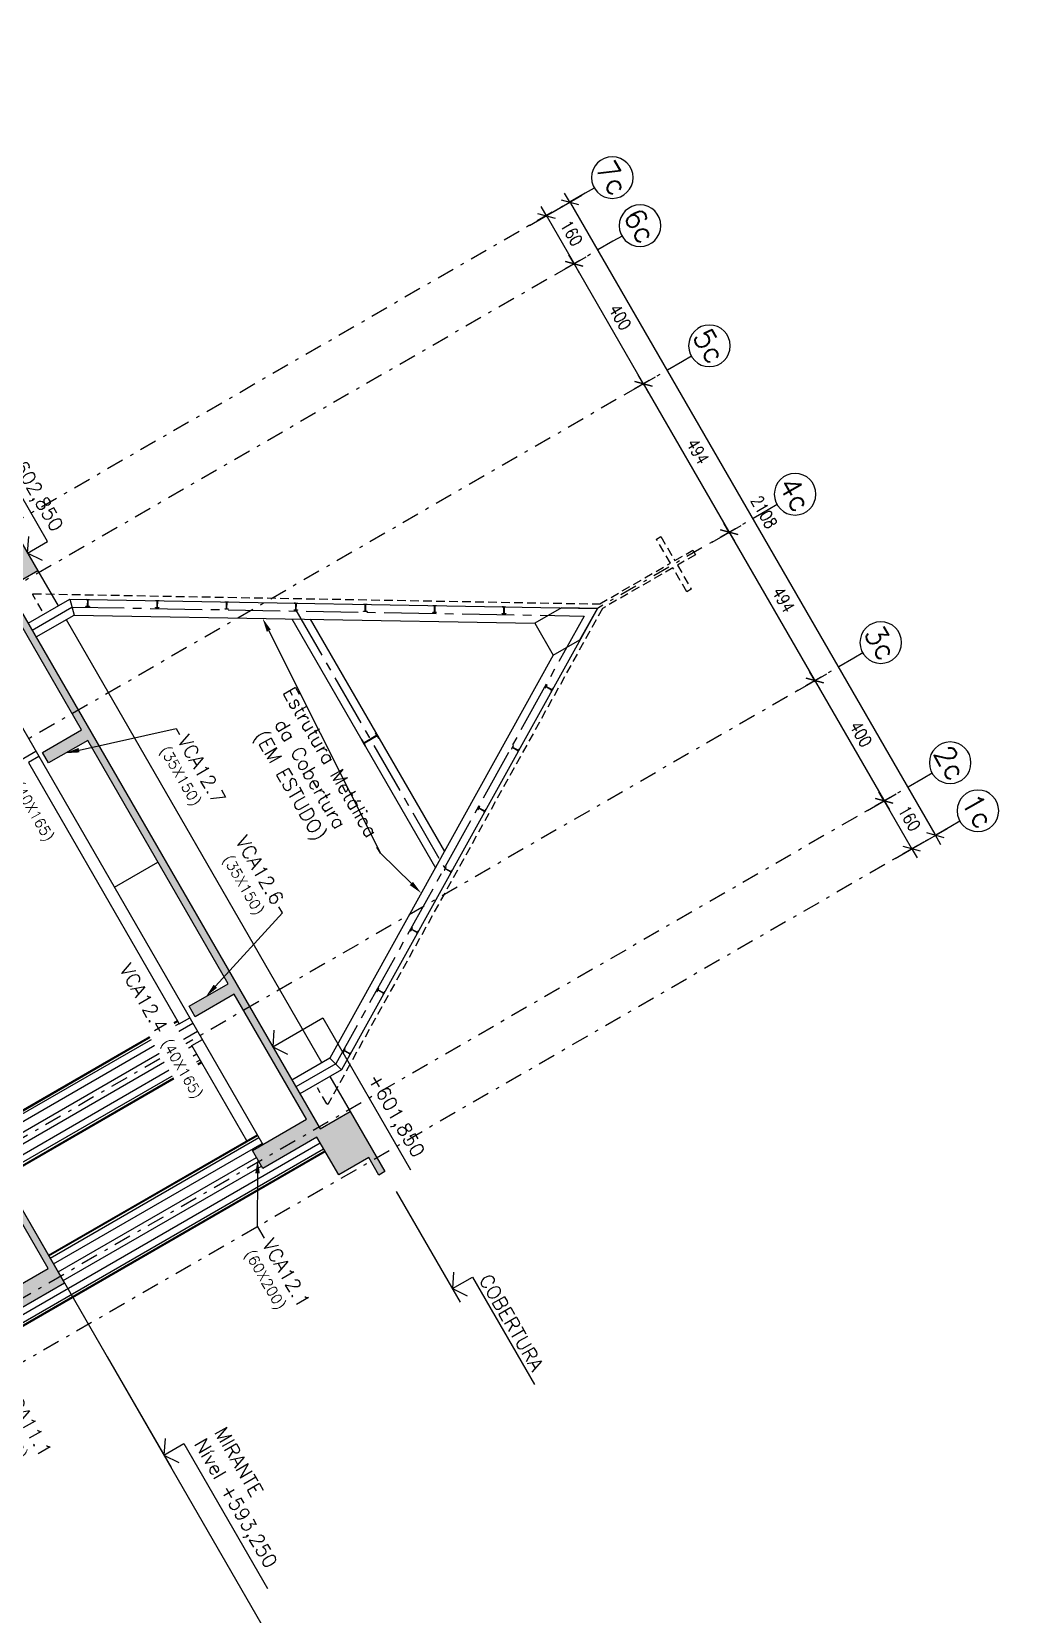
# Model space of a CAD drawing. Header units: metres. Extents: x 661733 to 661987, y 8168511 to 8168781.
# Drawn here: x 661846.25 to 661874.35, y 8168735.08 to 8168780.7 of the extents above; entities that cross this region are included whole.
import ezdxf
from ezdxf import colors
from ezdxf.entities.mleader import LeaderData, LeaderLine
from ezdxf.enums import TextEntityAlignment as Align
from ezdxf.math import Vec2, Vec3

# ---------------------------------------------------------------- set-up
doc = ezdxf.new("R2010")
doc.units = ezdxf.units.M
doc.header["$MEASUREMENT"] = 0
for name, pattern in [('SPX-CAMPANARIO$0$CENTER2', [1.125, 0.75, -0.125, 0.125, -0.125]), ('SPX-CAMPANARIO$0$DASHDOT2', [0.5, 0.25, -0.125, 0, -0.125]), ('SPX-CAMPANARIO$0$HIDDEN2', [0.1875, 0.125, -0.0625])]:
    doc.linetypes.add(name, pattern=pattern)
doc.layers.get('0').update_dxf_attribs({"linetype": 'CONTINUOUS'})
doc.layers.get('Defpoints').update_dxf_attribs({"linetype": 'CONTINUOUS'})
for name, color, linetype in [('SPX-CAMPANARIO$0$SP 00 Me1', 9, 'SPX-CAMPANARIO$0$DASHDOT2'), ('SPX-CAMPANARIO$0$SP0Me1', 9, 'SPX-CAMPANARIO$0$DASHDOT2'), ('SPX-CAMPANARIO$0$SP1CRT1', 3, 'CONTINUOUS'), ('SPX-CAMPANARIO$0$SP1INV1', 5, 'SPX-CAMPANARIO$0$HIDDEN2'), ('SPX-CAMPANARIO$0$SP1VST1', 2, 'CONTINUOUS'), ('SPX-CAMPANARIO$0$SP1VST4', 9, 'CONTINUOUS'), ('SPX-CAMPANARIO$0$SP3HT2', 254, 'CONTINUOUS'), ('SPX-CAMPANARIO$0$SP4DIM1', 5, 'CONTINUOUS'), ('SPX-CAMPANARIO$0$SP4TN1', 5, 'CONTINUOUS'), ('SPX-CAMPANARIO$0$SP4TXT2', 2, 'CONTINUOUS')]:
    doc.layers.add(name, color=color, linetype=linetype)
doc.styles.add('SPX-CAMPANARIO$0$SP_T-Geral', font='romans.shx')
doc.styles.add('SPX-CAMPANARIO$0$SP_TD_w.8', font='romans.shx', dxfattribs={"width": 0.8})
doc.dimstyles.new('SPX-CAMPANARIO$0$SP_D200cm_18', dxfattribs={"dimtxt": 0.36, "dimasz": 0.04, "dimexe": 0.4, "dimexo": 0.2, "dimgap": 0.2, "dimtad": 1, "dimdec": 1, "dimlfac": 100, "dimdsep": 46, "dimtxsty": 'SPX-CAMPANARIO$0$SP_TD_w.8', "dimblk": 'SPX-CAMPANARIO$0$TIC', "dimcen": 0.02, "dimdle": 0.125, "dimclrt": 2, "dimadec": 3, "dimazin": 2, "dimtfac": 1, "dimtdec": 1, "dimtmove": 0, "dimatfit": 3, "dimfxl": 0.2, "dimtolj": 1, "dimtzin": 0, "dimarcsym": 0})

# ---------------------------------------------------------------- blocks, each defined once
blk = doc.blocks.new('*U61')
at = {"layer": 'SPX-CAMPANARIO$0$SP 00 Me1', "color": 0, "linetype": 'Continuous'}
blk.add_line((0, -0.15), (0, 0), dxfattribs=at)
blk.add_circle((0, -0.45), 0.3, dxfattribs=at)
at = {"layer": 'SPX-CAMPANARIO$0$SP 00 Me1', "color": 0, "linetype": 'Continuous', "style": 'SPX-CAMPANARIO$0$SP_T-Geral'}
blk.add_attdef('EIXO?', text='', height=0.3, dxfattribs=at).set_placement((0, -0.45), align=Align.MIDDLE_CENTER)
blk = doc.blocks.new('SPX-CAMPANARIO$0$TIC')
at = {"color": 2, "linetype": 'Continuous'}
blk.add_line((4.6, 4.6), (-4.6, -4.6), dxfattribs=at)
at = {"color": 5}
blk.add_line((-1, 0), (7.5, 0), dxfattribs=at)
blk = doc.blocks.new('*D22')
at = {"layer": 'Defpoints', "color": 0, "linetype": 'Continuous', "transparency": 16777216}
for p in [(661860.428, 8168775.019), (661861.886, 8168774.013), (661861.228, 8168773.633)]:
    blk.add_point(p, dxfattribs=at)
at = {"layer": 'SPX-CAMPANARIO$0$SP4DIM1', "color": 0, "linetype": 'Continuous', "lineweight": -2, "transparency": 16777216}
for p, q in [((661860.601, 8168775.119), (661861.432, 8168775.599)), ((661861.106, 8168775.364), (661861.866, 8168774.048)), ((661861.401, 8168773.733), (661862.232, 8168774.213))]:
    blk.add_line(p, q, dxfattribs=at)
at = {"layer": 'SPX-CAMPANARIO$0$SP4DIM1', "color": 0, "linetype": 'Continuous', "lineweight": -2, "transparency": 16777216, "xscale": 0.04, "yscale": 0.04, "zscale": 0.04}
for p, rotation in [((661861.086, 8168775.399), 120.0000000472875), ((661861.886, 8168774.013), 300.0000000472874)]:
    blk.add_blockref('SPX-CAMPANARIO$0$TIC', p, dxfattribs=dict(at, rotation=rotation))
at = {"layer": 'SPX-CAMPANARIO$0$SP4DIM1', "color": 2, "linetype": 'Continuous', "transparency": 16777216, "insert": (661861.815, 8168774.896), "char_height": 0.36, "attachment_point": 5, "rotation": 300, "style": 'SPX-CAMPANARIO$0$SP_TD_w.8'}
blk.add_mtext('\\A1;160', dxfattribs=at)
blk = doc.blocks.new('*D21')
at = {"layer": 'Defpoints', "color": 0, "linetype": 'Continuous', "transparency": 16777216}
for p in [(661861.106, 8168775.41), (661872.303, 8168757.535), (661871.645, 8168757.156)]:
    blk.add_point(p, dxfattribs=at)
at = {"layer": 'SPX-CAMPANARIO$0$SP4DIM1', "color": 0, "linetype": 'Continuous', "lineweight": -2, "transparency": 16777216}
for p, q in [((661861.279, 8168775.51), (661862.11, 8168775.99)), ((661861.784, 8168775.755), (661872.283, 8168757.57)), ((661871.818, 8168757.256), (661872.65, 8168757.735))]:
    blk.add_line(p, q, dxfattribs=at)
at = {"layer": 'SPX-CAMPANARIO$0$SP4DIM1', "color": 0, "linetype": 'Continuous', "lineweight": -2, "transparency": 16777216, "xscale": 0.04, "yscale": 0.04, "zscale": 0.04}
for p, rotation in [((661861.764, 8168775.79), 120.0000000472875), ((661872.303, 8168757.535), 300.0000000472874)]:
    blk.add_blockref('SPX-CAMPANARIO$0$TIC', p, dxfattribs=dict(at, rotation=rotation))
at = {"layer": 'SPX-CAMPANARIO$0$SP4DIM1', "color": 2, "linetype": 'Continuous', "transparency": 16777216, "insert": (661867.363, 8168766.853), "char_height": 0.36, "attachment_point": 5, "rotation": 300, "style": 'SPX-CAMPANARIO$0$SP_TD_w.8'}
blk.add_mtext('\\A1;2108', dxfattribs=at)
blk = doc.blocks.new('*D17')
at = {"layer": 'Defpoints', "color": 0, "linetype": 'Continuous', "transparency": 16777216}
for p in [(661861.886, 8168774.013), (661861.228, 8168773.633), (661863.228, 8168770.169)]:
    blk.add_point(p, dxfattribs=at)
at = {"layer": 'SPX-CAMPANARIO$0$SP4DIM1', "color": 0, "linetype": 'Continuous', "lineweight": -2, "transparency": 16777216}
for p, q in [((661861.401, 8168773.733), (661862.232, 8168774.213)), ((661863.866, 8168770.584), (661861.906, 8168773.978)), ((661863.401, 8168770.269), (661864.232, 8168770.749))]:
    blk.add_line(p, q, dxfattribs=at)
at = {"layer": 'SPX-CAMPANARIO$0$SP4DIM1', "color": 0, "linetype": 'Continuous', "lineweight": -2, "transparency": 16777216, "xscale": 0.04, "yscale": 0.04, "zscale": 0.04}
for p, rotation in [((661861.886, 8168774.013), 120.0000000472875), ((661863.886, 8168770.549), 300.0000000472875)]:
    blk.add_blockref('SPX-CAMPANARIO$0$TIC', p, dxfattribs=dict(at, rotation=rotation))
at = {"layer": 'SPX-CAMPANARIO$0$SP4DIM1', "color": 2, "linetype": 'Continuous', "transparency": 16777216, "insert": (661863.215, 8168772.471), "char_height": 0.36, "attachment_point": 5, "rotation": 300, "style": 'SPX-CAMPANARIO$0$SP_TD_w.8'}
blk.add_mtext('\\A1;400', dxfattribs=at)
blk = doc.blocks.new('*D18')
at = {"layer": 'Defpoints', "color": 0, "linetype": 'Continuous', "transparency": 16777216}
for p in [(661863.228, 8168770.169), (661866.356, 8168766.271), (661865.698, 8168765.891)]:
    blk.add_point(p, dxfattribs=at)
at = {"layer": 'SPX-CAMPANARIO$0$SP4DIM1', "color": 0, "linetype": 'Continuous', "lineweight": -2, "transparency": 16777216}
for p, q in [((661863.401, 8168770.269), (661864.232, 8168770.749)), ((661863.906, 8168770.514), (661866.336, 8168766.306)), ((661865.871, 8168765.991), (661866.702, 8168766.471))]:
    blk.add_line(p, q, dxfattribs=at)
at = {"layer": 'SPX-CAMPANARIO$0$SP4DIM1', "color": 0, "linetype": 'Continuous', "lineweight": -2, "transparency": 16777216, "xscale": 0.04, "yscale": 0.04, "zscale": 0.04}
for p, rotation in [((661863.886, 8168770.549), 120.0000000472875), ((661866.356, 8168766.271), 300.0000000472874)]:
    blk.add_blockref('SPX-CAMPANARIO$0$TIC', p, dxfattribs=dict(at, rotation=rotation))
at = {"layer": 'SPX-CAMPANARIO$0$SP4DIM1', "color": 2, "linetype": 'Continuous', "transparency": 16777216, "insert": (661865.45, 8168768.6), "char_height": 0.36, "attachment_point": 5, "rotation": 300, "style": 'SPX-CAMPANARIO$0$SP_TD_w.8'}
blk.add_mtext('\\A1;494', dxfattribs=at)
blk = doc.blocks.new('*D19')
at = {"layer": 'Defpoints', "color": 0, "linetype": 'Continuous', "transparency": 16777216}
for p in [(661865.698, 8168765.891), (661868.825, 8168761.994), (661868.167, 8168761.614)]:
    blk.add_point(p, dxfattribs=at)
at = {"layer": 'SPX-CAMPANARIO$0$SP4DIM1', "color": 0, "linetype": 'Continuous', "lineweight": -2, "transparency": 16777216}
for p, q in [((661865.871, 8168765.991), (661866.702, 8168766.471)), ((661866.376, 8168766.237), (661868.805, 8168762.028)), ((661868.34, 8168761.714), (661869.172, 8168762.194))]:
    blk.add_line(p, q, dxfattribs=at)
at = {"layer": 'SPX-CAMPANARIO$0$SP4DIM1', "color": 0, "linetype": 'Continuous', "lineweight": -2, "transparency": 16777216, "xscale": 0.04, "yscale": 0.04, "zscale": 0.04}
for p, rotation in [((661866.356, 8168766.271), 120.0000000472875), ((661868.825, 8168761.994), 300.0000000472874)]:
    blk.add_blockref('SPX-CAMPANARIO$0$TIC', p, dxfattribs=dict(at, rotation=rotation))
at = {"layer": 'SPX-CAMPANARIO$0$SP4DIM1', "color": 2, "linetype": 'Continuous', "transparency": 16777216, "insert": (661867.92, 8168764.323), "char_height": 0.36, "attachment_point": 5, "rotation": 300, "style": 'SPX-CAMPANARIO$0$SP_TD_w.8'}
blk.add_mtext('\\A1;494', dxfattribs=at)
blk = doc.blocks.new('*D20')
at = {"layer": 'Defpoints', "color": 0, "linetype": 'Continuous', "transparency": 16777216}
for p in [(661868.167, 8168761.614), (661870.825, 8168758.53), (661870.167, 8168758.15)]:
    blk.add_point(p, dxfattribs=at)
at = {"layer": 'SPX-CAMPANARIO$0$SP4DIM1', "color": 0, "linetype": 'Continuous', "lineweight": -2, "transparency": 16777216}
for p, q in [((661868.34, 8168761.714), (661869.172, 8168762.194)), ((661868.845, 8168761.959), (661870.805, 8168758.564)), ((661870.34, 8168758.25), (661871.172, 8168758.73))]:
    blk.add_line(p, q, dxfattribs=at)
at = {"layer": 'SPX-CAMPANARIO$0$SP4DIM1', "color": 0, "linetype": 'Continuous', "lineweight": -2, "transparency": 16777216, "xscale": 0.04, "yscale": 0.04, "zscale": 0.04}
for p, rotation in [((661868.825, 8168761.994), 120.0000000472875), ((661870.825, 8168758.53), 300.0000000472874)]:
    blk.add_blockref('SPX-CAMPANARIO$0$TIC', p, dxfattribs=dict(at, rotation=rotation))
at = {"layer": 'SPX-CAMPANARIO$0$SP4DIM1', "color": 2, "linetype": 'Continuous', "transparency": 16777216, "insert": (661870.154, 8168760.452), "char_height": 0.36, "attachment_point": 5, "rotation": 300, "style": 'SPX-CAMPANARIO$0$SP_TD_w.8'}
blk.add_mtext('\\A1;400', dxfattribs=at)
blk = doc.blocks.new('*D16')
at = {"layer": 'Defpoints', "color": 0, "linetype": 'Continuous', "transparency": 16777216}
for p in [(661870.167, 8168758.15), (661871.625, 8168757.144), (661870.967, 8168756.764)]:
    blk.add_point(p, dxfattribs=at)
at = {"layer": 'SPX-CAMPANARIO$0$SP4DIM1', "color": 0, "linetype": 'Continuous', "lineweight": -2, "transparency": 16777216}
for p, q in [((661870.34, 8168758.25), (661871.172, 8168758.73)), ((661870.845, 8168758.495), (661871.605, 8168757.179)), ((661871.14, 8168756.864), (661871.972, 8168757.344))]:
    blk.add_line(p, q, dxfattribs=at)
at = {"layer": 'SPX-CAMPANARIO$0$SP4DIM1', "color": 0, "linetype": 'Continuous', "lineweight": -2, "transparency": 16777216, "xscale": 0.04, "yscale": 0.04, "zscale": 0.04}
for p, rotation in [((661870.825, 8168758.53), 120.0000000472875), ((661871.625, 8168757.144), 300.0000000472874)]:
    blk.add_blockref('SPX-CAMPANARIO$0$TIC', p, dxfattribs=dict(at, rotation=rotation))
at = {"layer": 'SPX-CAMPANARIO$0$SP4DIM1', "color": 2, "linetype": 'Continuous', "transparency": 16777216, "insert": (661871.554, 8168758.027), "char_height": 0.36, "attachment_point": 5, "rotation": 300, "style": 'SPX-CAMPANARIO$0$SP_TD_w.8'}
blk.add_mtext('\\A1;160', dxfattribs=at)
blk = doc.blocks.new('SPX-CAMPANARIO$0$W 18x50')
at = {"ltscale": 200}
blk.add_lwpolyline([(229, 95), (214, 95), (214, 33, -0.414214), (186, 5), (-186, 5, -0.414214), (-214, 33), (-214, 95), (-229, 95), (-229, -95), (-214, -95), (-214, -33, -0.414214), (-186, -5), (186, -5, -0.414214), (214, -33), (214, -95), (229, -95)], format="xyb", close=True, dxfattribs=at)
blk = doc.blocks.new('SPX-CAMPANARIO$0$W 8x15')
at = {"ltscale": 200}
blk.add_lwpolyline([(103, -51), (95, -51), (95, -13, 0.414214), (85, -3), (-85, -3, 0.414214), (-95, -13), (-95, -51), (-103, -51), (-103, 51), (-95, 51), (-95, 13, 0.414214), (-85, 3), (85, 3, 0.414214), (95, 13), (95, 51), (103, 51)], format="xyb", close=True, dxfattribs=at)
blk = doc.blocks.new('*U73')
at = {"layer": 'SPX-CAMPANARIO$0$SP1VST1', "xscale": 0.001, "yscale": 0.001, "zscale": 0.001, "rotation": 209.9999999823324}
blk.add_blockref('SPX-CAMPANARIO$0$W 8x15', (0, 0), dxfattribs=at)
blk = doc.blocks.new('*U74')
at = {"color": 0, "linetype": 'ByBlock', "lineweight": -2, "transparency": 16777216}
for p in [(0, 0), (1, -1.732), (2, -3.464), (3, -5.196), (4, -6.928), (5, -8.66), (6, -10.392)]:
    blk.add_blockref('*U73', p, dxfattribs=at)
blk = doc.blocks.new('*U75')
at = {"layer": 'SPX-CAMPANARIO$0$SP1VST1', "xscale": 0.001, "yscale": 0.001, "zscale": 0.001, "rotation": 209.9999999823324}
blk.add_blockref('SPX-CAMPANARIO$0$W 8x15', (0, 0), dxfattribs=at)
blk = doc.blocks.new('*U76')
at = {"color": 0, "linetype": 'ByBlock', "lineweight": -2, "transparency": 16777216}
for p in [(0, 0), (1, -1.732), (2, -3.464), (3, -5.196), (4, -6.928), (5, -8.66), (6, -10.392)]:
    blk.add_blockref('*U75', p, dxfattribs=at)
blk = doc.blocks.new('SPX-CAMPANARIO')
at = {"layer": 'SPX-CAMPANARIO$0$SP3HT2'}
h = blk.add_hatch(color=256, dxfattribs=at)
h.dxf.hatch_style = 1
h.paths.add_polyline_path([(661851.9166, 8168753.2585), (661847.8666, 8168760.2733), (661846.7408, 8168759.6233), (661846.5658, 8168759.9264), (661847.6916, 8168760.5764), (661845.6094, 8168764.1828), (661844.0506, 8168763.2828), (661843.7506, 8168763.8024), (661845.3094, 8168764.7024), (661844.6823, 8168765.7886), (661845.5484, 8168766.2886), (661845.2576, 8168766.7922), (661845.4308, 8168766.8922), (661846.4308, 8168765.1601), (661845.5648, 8168764.6601), (661854.5648, 8168749.0717), (661855.4308, 8168749.5717), (661856.4308, 8168747.8396), (661856.2576, 8168747.7396), (661855.9669, 8168748.2432), (661855.1008, 8168747.7432), (661854.4738, 8168748.8293), (661852.9149, 8168747.9293), (661852.6149, 8168748.449), (661854.1738, 8168749.349), (661852.0916, 8168752.9554), (661850.9658, 8168752.3054), (661850.7908, 8168752.6085)])
h = blk.add_hatch(color=256, dxfattribs=at)
h.dxf.hatch_style = 1
h.paths.add_polyline_path([(661847.1991, 8168744.6293), (661845.4671, 8168743.6293), (661845.1671, 8168744.149), (661846.7259, 8168745.049), (661844.6438, 8168748.6554), (661843.5179, 8168748.0054), (661843.3429, 8168748.3085), (661844.4688, 8168748.9585), (661844.3938, 8168749.0884), (661844.567, 8168749.1884)])
at = {"layer": 'Defpoints', "color": 4}
blk.add_line((661859.5369, 8168723.2597), (661826.3714, 8168780.7041), dxfattribs=at)
at = {"layer": 'SPX-CAMPANARIO$0$SP0Me1', "ltscale": 2}
for p, q in [((661862.2079, 8168776.0465), (661742.9304, 8168707.1816)), ((661863.0079, 8168774.6609), (661743.7304, 8168705.7959)), ((661865.0079, 8168771.1968), (661745.7304, 8168702.3318)), ((661867.4776, 8168766.9192), (661862.5578, 8168764.0787)), ((661869.9473, 8168762.6416), (661750.6697, 8168693.7767)), ((661871.9473, 8168759.1775), (661752.6697, 8168690.3126)), ((661872.7473, 8168757.7918), (661753.4697, 8168688.9269))]:
    blk.add_line(p, q, dxfattribs=at)
at = {"layer": 'SPX-CAMPANARIO$0$SP1CRT1'}
blk.add_lwpolyline([(661845.4308, 8168766.8922), (661846.4308, 8168765.1601), (661845.5648, 8168764.6601), (661854.5648, 8168749.0717), (661855.4308, 8168749.5717), (661856.4308, 8168747.8396), (661856.2576, 8168747.7396), (661855.9669, 8168748.2432), (661855.1008, 8168747.7432), (661854.4738, 8168748.8293), (661852.9149, 8168747.9293), (661852.6149, 8168748.449), (661854.1738, 8168749.349), (661852.0916, 8168752.9554), (661850.9658, 8168752.3054), (661850.7908, 8168752.6085), (661851.9166, 8168753.2585), (661847.8666, 8168760.2733), (661846.7408, 8168759.6233), (661846.5658, 8168759.9264), (661847.6916, 8168760.5764), (661845.6094, 8168764.1828)], dxfattribs=at)
blk.add_lwpolyline([(661847.1991, 8168744.6293), (661845.4671, 8168743.6293), (661845.1671, 8168744.149), (661846.7259, 8168745.049), (661844.6438, 8168748.6554), (661843.5179, 8168748.0054), (661843.3429, 8168748.3085), (661844.4688, 8168748.9585), (661844.3938, 8168749.0884), (661844.567, 8168749.1884)], close=True, dxfattribs=at)
at = {"layer": 'SPX-CAMPANARIO$0$SP1VST1'}
for p, q in [((661846.4308, 8168765.1601), (661847.0142, 8168764.1497)), ((661847.3535, 8168764.3456), (661847.4723, 8168763.8861)), ((661847.2429, 8168763.7536), (661854.6188, 8168750.9782)), ((661844.3537, 8168763.4578), (661852.918, 8168748.624)), ((661848.6359, 8168756.0409), (661849.8916, 8168756.7659)), ((661844.7366, 8168748.8945), (661850.4524, 8168752.1945)), ((661845.4366, 8168747.6821), (661851.1524, 8168750.9821)), ((661855.1867, 8168750.778), (661854.8482, 8168751.1106)), ((661854.8475, 8168750.5821), (661855.4308, 8168749.5717)), ((661846.7366, 8168745.4304), (661852.7555, 8168748.9054)), ((661838.0836, 8168738.818), (661854.7113, 8168748.418))]:
    blk.add_line(p, q, dxfattribs=at)
for points in [[(661861.522, 8168764.0969), (661860.7531, 8168763.6529), (661861.2867, 8168762.7287), (661862.0556, 8168763.1726), (661862.5578, 8168764.0787), (661861.522, 8168764.0969)], [(661846.3768, 8168763.2536), (661847.4723, 8168763.8861), (661860.7531, 8168763.6529)], [(661846.462, 8168759.8061), (661846.1589, 8168759.6311), (661850.5069, 8168752.1002), (661850.81, 8168752.2752)], [(661852.4524, 8168748.7304), (661850.8698, 8168751.4716), (661851.1729, 8168751.6466)]]:
    blk.add_lwpolyline(points, dxfattribs=at)
at = {"layer": 'SPX-CAMPANARIO$0$SP1VST4'}
for p, q in [((661840.353, 8168756.4872), (661846.3719, 8168759.9622)), ((661844.7485, 8168748.8741), (661850.4642, 8168752.1741)), ((661844.7835, 8168748.8133), (661850.4993, 8168752.1133)), ((661844.8809, 8168748.6446), (661850.8998, 8168752.1196)), ((661845.0139, 8168748.4143), (661851.0328, 8168751.8893)), ((661845.1594, 8168748.1623), (661850.8752, 8168751.4623)), ((661845.2924, 8168747.932), (661851.0081, 8168751.232)), ((661845.3898, 8168747.7633), (661851.1055, 8168751.0633)), ((661845.4248, 8168747.7025), (661851.1406, 8168751.0025)), ((661846.7485, 8168745.41), (661852.7673, 8168748.885)), ((661837.9393, 8168739.0679), (661854.567, 8168748.6679)), ((661838.0367, 8168738.8992), (661854.6644, 8168748.4992)), ((661838.0718, 8168738.8384), (661854.6995, 8168748.4384)), ((661846.7835, 8168745.3492), (661852.8024, 8168748.8242)), ((661846.8809, 8168745.1805), (661852.8998, 8168748.6555)), ((661847.0139, 8168744.9502), (661852.7296, 8168748.2502)), ((661847.1594, 8168744.6982), (661852.8752, 8168747.9982))]:
    blk.add_line(p, q, dxfattribs=at)
at = {"layer": 'SPX-CAMPANARIO$0$SP4TN1'}
for p, q in [((661856.7588, 8168747.2716), (661858.6025, 8168744.0781)), ((661848.4254, 8168742.5054), (661850.2691, 8168739.312))]:
    blk.add_line(p, q, dxfattribs=at)
for points in [[(661846.1344, 8168765.6735), (661846.7103, 8168766.006), (661845.1844, 8168768.6489)], [(661846.5643, 8168765.4609), (661846.1344, 8168765.6735), (661846.1653, 8168766.152)], [(661853.1982, 8168751.4387), (661854.6401, 8168752.2712), (661857.17, 8168747.8893)], [(661853.229, 8168751.9173), (661853.1982, 8168751.4387), (661853.628, 8168751.2262)], [(661858.4087, 8168744.9458), (661858.3778, 8168744.4673), (661858.8077, 8168744.2547)], [(661858.3778, 8168744.4673), (661858.9537, 8168744.7998), (661860.7424, 8168741.7017)], [(661850.0949, 8168740.1458), (661850.064, 8168739.6673), (661850.4939, 8168739.4547)], [(661850.064, 8168739.6673), (661850.6399, 8168739.9998), (661853.0519, 8168735.822)]]:
    blk.add_lwpolyline(points, dxfattribs=at)
at = {"layer": 'SPX-CAMPANARIO$0$SP0Me1'}
ref = blk.add_blockref('*U61', (661862.2079, 8168776.0465), dxfattribs=dict(at, xscale=-2, yscale=2, zscale=2, rotation=120.0000000391031))
ref.add_attrib('EIXO?', '7c', dxfattribs={"layer": 'SPX-CAMPANARIO$0$SP 00 Me1', "color": 0, "linetype": 'Continuous', "height": 0.6, "rotation": 300, "style": 'SPX-CAMPANARIO$0$SP_T-Geral'}).set_placement((661862.9873, 8168776.4965), align=Align.MIDDLE_CENTER)
ref = blk.add_blockref('*U61', (661863.0079, 8168774.6609), dxfattribs=dict(at, xscale=-2, yscale=2, zscale=2, rotation=120.0000000391031))
ref.add_attrib('EIXO?', '6c', dxfattribs={"layer": 'SPX-CAMPANARIO$0$SP 00 Me1', "color": 0, "linetype": 'Continuous', "height": 0.6, "rotation": 300, "style": 'SPX-CAMPANARIO$0$SP_T-Geral'}).set_placement((661863.7873, 8168775.1109), align=Align.MIDDLE_CENTER)
ref = blk.add_blockref('*U61', (661865.0079, 8168771.1968), dxfattribs=dict(at, xscale=-2, yscale=2, zscale=2, rotation=120.0000000391031))
ref.add_attrib('EIXO?', '5c', dxfattribs={"layer": 'SPX-CAMPANARIO$0$SP 00 Me1', "color": 0, "linetype": 'Continuous', "height": 0.6, "rotation": 300, "style": 'SPX-CAMPANARIO$0$SP_T-Geral'}).set_placement((661865.7873, 8168771.6468), align=Align.MIDDLE_CENTER)
ref = blk.add_blockref('*U61', (661867.4776, 8168766.9192), dxfattribs=dict(at, xscale=-2, yscale=2, zscale=2, rotation=120.0000000391031))
ref.add_attrib('EIXO?', '4c', dxfattribs={"layer": 'SPX-CAMPANARIO$0$SP 00 Me1', "color": 0, "linetype": 'Continuous', "height": 0.6, "rotation": 300, "style": 'SPX-CAMPANARIO$0$SP_T-Geral'}).set_placement((661868.257, 8168767.3692), align=Align.MIDDLE_CENTER)
ref = blk.add_blockref('*U61', (661869.9473, 8168762.6416), dxfattribs=dict(at, xscale=-2, yscale=2, zscale=2, rotation=120.0000000391031))
ref.add_attrib('EIXO?', '3c', dxfattribs={"layer": 'SPX-CAMPANARIO$0$SP 00 Me1', "color": 0, "linetype": 'Continuous', "height": 0.6, "rotation": 300, "style": 'SPX-CAMPANARIO$0$SP_T-Geral'}).set_placement((661870.7267, 8168763.0916), align=Align.MIDDLE_CENTER)
ref = blk.add_blockref('*U61', (661871.9473, 8168759.1775), dxfattribs=dict(at, xscale=-2, yscale=2, zscale=2, rotation=120.0000000391031))
ref.add_attrib('EIXO?', '2c', dxfattribs={"layer": 'SPX-CAMPANARIO$0$SP 00 Me1', "color": 0, "linetype": 'Continuous', "height": 0.6, "rotation": 300, "style": 'SPX-CAMPANARIO$0$SP_T-Geral'}).set_placement((661872.7267, 8168759.6275), align=Align.MIDDLE_CENTER)
ref = blk.add_blockref('*U61', (661872.7473, 8168757.7918), dxfattribs=dict(at, xscale=-2, yscale=2, zscale=2, rotation=120.0000000391031))
ref.add_attrib('EIXO?', '1c', dxfattribs={"layer": 'SPX-CAMPANARIO$0$SP 00 Me1', "color": 0, "linetype": 'Continuous', "height": 0.6, "rotation": 300, "style": 'SPX-CAMPANARIO$0$SP_T-Geral'}).set_placement((661873.5267, 8168758.2418), align=Align.MIDDLE_CENTER)
at = {"layer": 'SPX-CAMPANARIO$0$SP4TXT2', "char_height": 0.4, "width": 6.289838, "rotation": 300, "style": 'SPX-CAMPANARIO$0$SP_T-Geral'}
for s, insert, attachment_point in [('+602,850', (661846.7402, 8168766.1923), 9), ('+601,850', (661855.8204, 8168750.4649), 7), ('COBERTURA', (661859.1301, 8168744.7325), 7), ('MIRANTE\\PNível +593,250', (661850.8162, 8168739.9325), 7)]:
    blk.add_mtext(s, dxfattribs=dict(at, insert=insert, attachment_point=attachment_point))
at = {"layer": 'SPX-CAMPANARIO$0$SP4DIM1', "linetype": 'Continuous'}
for base, p1, p2, angle, picture, middle in [((661872.3031, 8168757.5354), (661861.1058, 8168775.4102), (661871.6452, 8168757.1555), 300, '*D21', (661867.3626, 8168766.8528)), ((661861.8859, 8168774.0131), (661860.4279, 8168775.0188), (661861.2279, 8168773.6332), 300, '*D22', (661861.815, 8168774.8959)), ((661861.8859, 8168774.0131), (661863.2279, 8168770.1691), (661861.2279, 8168773.6332), 120, '*D17', (661863.215, 8168772.471)), ((661866.3556, 8168766.2714), (661863.2279, 8168770.1691), (661865.6976, 8168765.8915), 300, '*D18', (661865.4498, 8168768.6002)), ((661868.8253, 8168761.9938), (661865.6976, 8168765.8915), (661868.1673, 8168761.6139), 300, '*D19', (661867.9195, 8168764.3226)), ((661870.8253, 8168758.5297), (661868.1673, 8168761.6139), (661870.1673, 8168758.1498), 300, '*D20', (661870.1543, 8168760.4517)), ((661871.6253, 8168757.144), (661870.1673, 8168758.1498), (661870.9673, 8168756.7642), 300, '*D16', (661871.5543, 8168758.0269))]:
    dim = blk.add_linear_dim(base=base, p1=p1, p2=p2, angle=angle, dimstyle='SPX-CAMPANARIO$0$SP_D200cm_18', override={"dimdec": 0}, dxfattribs=at)
    dim.commit()
    dim.dimension.update_dxf_attribs({"geometry": picture, "text_midpoint": middle})
at = {"layer": 'SPX-CAMPANARIO$0$SP4TXT2'}
ml = blk.add_multileader_mtext('Standard', dxfattribs=at)
ml.set_content('VCA12.6\\P{\\H0.75x;(35X150)}', color=256, style='SPX-CAMPANARIO$0$SP_T-Geral')
ml.set_leader_properties(color=9)
ml.build(insert=Vec2(0, 0))
ml.multileader.update_dxf_attribs({"dogleg_length": 0.2, "arrow_head_size": 0.4})
ctx = ml.context
ctx.base_point, ctx.char_height, ctx.arrow_head_size, ctx.landing_gap_size, ctx.plane_origin, ctx.plane_x_axis, ctx.plane_y_axis = Vec3(661852.1059, 8168757.6795), 0.4, 0.4, 0.1, Vec3(662003.2173, 8168849.776), Vec3(0.5, -0.8660254), Vec3(0.8660254, 0.5)
ctx.text_align_type = 2
notes = []
notes.append((ctx, [(1, (1, 1, 0), (661853.4773, 8168755.3041), (-0.5, 0.8660254), 0.2, [(0, [(661851.2759, 8168752.8886)], 0, [])])]))
ctx.mtext.insert, ctx.mtext.text_direction, ctx.mtext.rotation, ctx.mtext.alignment, ctx.mtext.flow_direction = Vec3(661853.5438, 8168755.6889), Vec3(0.5, -0.8660254), 5.2359878, 3, 5
ctx.mtext.has_bg_fill, ctx.mtext.bg_color, ctx.mtext.bg_scale_factor, ctx.mtext.bg_transparency, ctx.mtext.use_window_bg_color = 1, -1027028792, 1.5, 0, 1
ml = blk.add_multileader_mtext('Standard', dxfattribs=at)
ml.set_content('VCA12.1\\P{\\H0.75x;(60X200)}', color=256, style='SPX-CAMPANARIO$0$SP_T-Geral')
ml.set_leader_properties(color=9)
ml.build(insert=Vec2(0, 0))
ml.multileader.update_dxf_attribs({"dogleg_length": 0.2, "arrow_head_size": 0.4})
ctx = ml.context
ctx.base_point, ctx.char_height, ctx.arrow_head_size, ctx.landing_gap_size, ctx.plane_origin, ctx.plane_x_axis, ctx.plane_y_axis = Vec3(661852.9544, 8168745.9205), 0.4, 0.4, 0.1, Vec3(662005.104, 8168845.5082), Vec3(0.5, -0.8660254), Vec3(0.8660254, 0.5)
notes.append((ctx, [(0, (1, 1, 0), (661852.7544, 8168746.2669), (0.5, -0.8660254), 0.4, [(0, [(661852.7649, 8168748.1891)], 0, [])])]))
ctx.mtext.insert, ctx.mtext.text_direction, ctx.mtext.rotation, ctx.mtext.flow_direction = Vec3(661853.2209, 8168745.9589), Vec3(0.5, -0.8660254), 5.2359878, 5
ctx.mtext.has_bg_fill, ctx.mtext.bg_color, ctx.mtext.bg_scale_factor, ctx.mtext.bg_transparency, ctx.mtext.use_window_bg_color = 1, -1027028792, 1.5, 0, 1
ml = blk.add_multileader_mtext('Standard', dxfattribs=at)
ml.set_content('VCA11.1\\P{\\H0.75x;(60X200)}', color=256, style='SPX-CAMPANARIO$0$SP_T-Geral')
ml.set_leader_properties(color=9)
ml.build(insert=Vec2(0, 0))
ml.multileader.update_dxf_attribs({"dogleg_length": 0.2, "arrow_head_size": 0.4})
ctx = ml.context
ctx.base_point, ctx.char_height, ctx.arrow_head_size, ctx.landing_gap_size, ctx.plane_origin, ctx.plane_x_axis, ctx.plane_y_axis = Vec3(661845.5066, 8168741.6205), 0.4, 0.4, 0.1, Vec3(661997.6562, 8168841.2082), Vec3(0.5, -0.8660254), Vec3(0.8660254, 0.5)
notes.append((ctx, [(0, (1, 1, 0), (661845.3066, 8168741.9669), (0.5, -0.8660254), 0.4, [(0, [(661845.3171, 8168743.8891)], 0, [])])]))
ctx.mtext.insert, ctx.mtext.text_direction, ctx.mtext.rotation, ctx.mtext.flow_direction = Vec3(661845.7731, 8168741.6589), Vec3(0.5, -0.8660254), 5.2359878, 5
ctx.mtext.has_bg_fill, ctx.mtext.bg_color, ctx.mtext.bg_scale_factor, ctx.mtext.bg_transparency, ctx.mtext.use_window_bg_color = 1, -1027028792, 1.5, 0, 1
for ctx, leaders in notes:
    for number, flags, end, landing, length, lines in leaders:
        leader = LeaderData()
        leader.index, (leader.has_last_leader_line, leader.has_dogleg_vector, leader.attachment_direction) = number, flags
        leader.last_leader_point, leader.dogleg_vector, leader.dogleg_length = Vec3(end), Vec3(landing), length
        for number, points, colour, breaks in lines:
            line = LeaderLine()
            line.index, line.vertices, line.color, line.breaks = number, Vec3.list(points), colors.encode_raw_color(colour), breaks
            leader.lines.append(line)
        ctx.leaders.append(leader)
at = {"layer": 'SPX-CAMPANARIO$0$SP1VST1'}
blk.add_lwpolyline([(661861.2867, 8168762.7287), (661854.8482, 8168751.1106), (661853.7527, 8168750.4782)], dxfattribs=at)
at = {"layer": 'SPX-CAMPANARIO$0$SP4TXT2', "insert": (661849.7606, 8168751.7456), "char_height": 0.399, "attachment_point": 8, "rotation": 300, "style": 'SPX-CAMPANARIO$0$SP_T-Geral', "bg_fill": 3, "box_fill_scale": 1.5, "bg_fill_color": 256, "bg_fill_transparency": 0}
blk.add_mtext('{\\H1.00251x;VCA12.4 \\H0.75x;(40X165)}', dxfattribs=at)
at = {"layer": 'SPX-CAMPANARIO$0$SP4TXT2'}
ml = blk.add_multileader_mtext('Standard', dxfattribs=at)
ml.set_content('VCA12.7\\P{\\H0.75x;(35X150)}', color=256, style='SPX-CAMPANARIO$0$SP_T-Geral')
ml.set_leader_properties(color=9)
ml.build(insert=Vec2(0, 0))
ml.multileader.update_dxf_attribs({"dogleg_length": 0.2, "arrow_head_size": 0.4})
ctx = ml.context
ctx.base_point, ctx.char_height, ctx.arrow_head_size, ctx.landing_gap_size, ctx.plane_origin, ctx.plane_x_axis, ctx.plane_y_axis = Vec3(661850.5122, 8168760.4399), 0.4, 0.4, 0.1, Vec3(662007.1036, 8168843.0448), Vec3(0.5, -0.8660254), Vec3(0.8660254, 0.5)
notes = []
notes.append((ctx, [(1, (1, 1, 0), (661850.4122, 8168760.6131), (0.5, -0.8660254), 0.2, [(0, [(661847.2259, 8168759.9034)], 0, [])])]))
ctx.mtext.insert, ctx.mtext.text_direction, ctx.mtext.rotation, ctx.mtext.flow_direction = Vec3(661850.7787, 8168760.4783), Vec3(0.5, -0.8660254), 5.2359878, 5
ctx.mtext.has_bg_fill, ctx.mtext.bg_color, ctx.mtext.bg_scale_factor, ctx.mtext.bg_transparency, ctx.mtext.use_window_bg_color = 1, -1027028792, 1.5, 0, 1
for ctx, leaders in notes:
    for number, flags, end, landing, length, lines in leaders:
        leader = LeaderData()
        leader.index, (leader.has_last_leader_line, leader.has_dogleg_vector, leader.attachment_direction) = number, flags
        leader.last_leader_point, leader.dogleg_vector, leader.dogleg_length = Vec3(end), Vec3(landing), length
        for number, points, colour, breaks in lines:
            line = LeaderLine()
            line.index, line.vertices, line.color, line.breaks = number, Vec3.list(points), colors.encode_raw_color(colour), breaks
            leader.lines.append(line)
        ctx.leaders.append(leader)
at = {"layer": 'SPX-CAMPANARIO$0$SP4TXT2', "insert": (661845.4784, 8168759.1626), "char_height": 0.399, "attachment_point": 8, "rotation": 300, "style": 'SPX-CAMPANARIO$0$SP_T-Geral', "bg_fill": 3, "box_fill_scale": 1.5, "bg_fill_color": 256, "bg_fill_transparency": 0}
blk.add_mtext('{\\H1.00251x;VCA12.8 \\H0.75x;(40X165)}', dxfattribs=at)
at = {"layer": 'SPX-CAMPANARIO$0$SP0Me1', "linetype": 'SPX-CAMPANARIO$0$CENTER2', "ltscale": 2}
blk.add_lwpolyline([(661846.2625, 8168763.4517), (661847.4129, 8168764.1158), (661862.1733, 8168763.8567), (661855.0175, 8168750.9443), (661853.8671, 8168750.2801)], dxfattribs=at)
at = {"layer": 'SPX-CAMPANARIO$0$SP1INV1', "ltscale": 2}
blk.add_lwpolyline([(661846.5525, 8168764.0056), (661846.2847, 8168764.4693), (661846.2862, 8168764.4993), (661862.6258, 8168764.2046), (661864.661, 8168765.3796), (661864.261, 8168766.0724), (661864.3909, 8168766.1474), (661864.7909, 8168765.4546), (661865.3105, 8168765.7546), (661865.3855, 8168765.6247), (661864.8659, 8168765.3247), (661865.2659, 8168764.6319), (661865.136, 8168764.5569), (661864.736, 8168765.2497), (661862.7008, 8168764.0747), (661854.7862, 8168749.7769), (661854.7593, 8168749.7902), (661854.4915, 8168750.2541)], dxfattribs=at)
at = {"layer": 'SPX-CAMPANARIO$0$SP1VST1'}
blk.add_lwpolyline([(661846.1482, 8168763.6497), (661847.3535, 8168764.3456), (661862.5578, 8168764.0787), (661855.1867, 8168750.778), (661853.9814, 8168750.0821)], dxfattribs=at)
at = {"layer": 'SPX-CAMPANARIO$0$SP4TXT2'}
ml = blk.add_multileader_mtext('Standard', dxfattribs=at)
ml.set_content('Estrutura Metálica\\Pda Cobertura\\P(EM ESTUDO)', color=256, style='SPX-CAMPANARIO$0$SP_T-Geral')
ml.set_leader_properties(color=9)
ml.build(insert=Vec2(0, 0))
ml.multileader.update_dxf_attribs({"dogleg_length": 0.2, "arrow_head_size": 0.4})
ctx = ml.context
ctx.base_point, ctx.char_height, ctx.arrow_head_size, ctx.landing_gap_size, ctx.plane_origin, ctx.plane_x_axis, ctx.plane_y_axis = Vec3(661853.4163, 8168762.0176), 0.4, 0.4, 0.1, Vec3(661941.9516, 8168841.6954), Vec3(0.5, -0.8660254), Vec3(0.8660254, 0.5)
ctx.text_align_type = 1
notes = []
notes.append((ctx, [(1, (1, 1, 0), (661856.302, 8168757.0193), (-0.5, 0.8660254), 0.2, [(0, [(661852.9076, 8168763.7907)], 0, []), (1, [(661857.4832, 8168755.8654)], 0, [])])]))
ctx.mtext.insert, ctx.mtext.text_direction, ctx.mtext.rotation, ctx.mtext.alignment, ctx.mtext.flow_direction = Vec3(661855.0401, 8168759.7384), Vec3(0.5, -0.8660254), 5.2359878, 2, 5
ctx.mtext.has_bg_fill, ctx.mtext.bg_color, ctx.mtext.bg_scale_factor, ctx.mtext.bg_transparency, ctx.mtext.use_window_bg_color = 1, -1027028792, 1.5, 0, 1
for ctx, leaders in notes:
    for number, flags, end, landing, length, lines in leaders:
        leader = LeaderData()
        leader.index, (leader.has_last_leader_line, leader.has_dogleg_vector, leader.attachment_direction) = number, flags
        leader.last_leader_point, leader.dogleg_vector, leader.dogleg_length = Vec3(end), Vec3(landing), length
        for number, points, colour, breaks in lines:
            line = LeaderLine()
            line.index, line.vertices, line.color, line.breaks = number, Vec3.list(points), colors.encode_raw_color(colour), breaks
            leader.lines.append(line)
        ctx.leaders.append(leader)
at = {"layer": 'SPX-CAMPANARIO$0$SP0Me1', "linetype": 'SPX-CAMPANARIO$0$CENTER2', "ltscale": 2}
blk.add_line((661853.8668, 8168764.0252), (661858.166, 8168756.5789), dxfattribs=at)
at = {"layer": 'SPX-CAMPANARIO$0$SP1VST1'}
for p, q in [((661853.7467, 8168763.7759), (661857.89, 8168756.5995)), ((661854.2802, 8168763.7666), (661858.1487, 8168757.0662))]:
    blk.add_line(p, q, dxfattribs=at)
at = {"color": 4, "rotation": 58.99439603285627}
blk.add_blockref('*U74', (661847.8695, 8168764.2335), dxfattribs=at)
at = {"color": 4, "xscale": -1, "rotation": 181.0056040489123}
blk.add_blockref('*U76', (661855.3477, 8168751.2809), dxfattribs=at)
at = {"layer": 'SPX-CAMPANARIO$0$SP1VST1', "xscale": 0.001, "yscale": 0.001, "zscale": 0.001, "rotation": 210.0000000577546}
blk.add_blockref('SPX-CAMPANARIO$0$W 18x50', (661856.0164, 8168760.302), dxfattribs=at)

msp = doc.modelspace()

# ---------------------------------------------------------------- block references
msp.add_blockref('SPX-CAMPANARIO', (0, 0))

doc.saveas('drawing.dxf')
